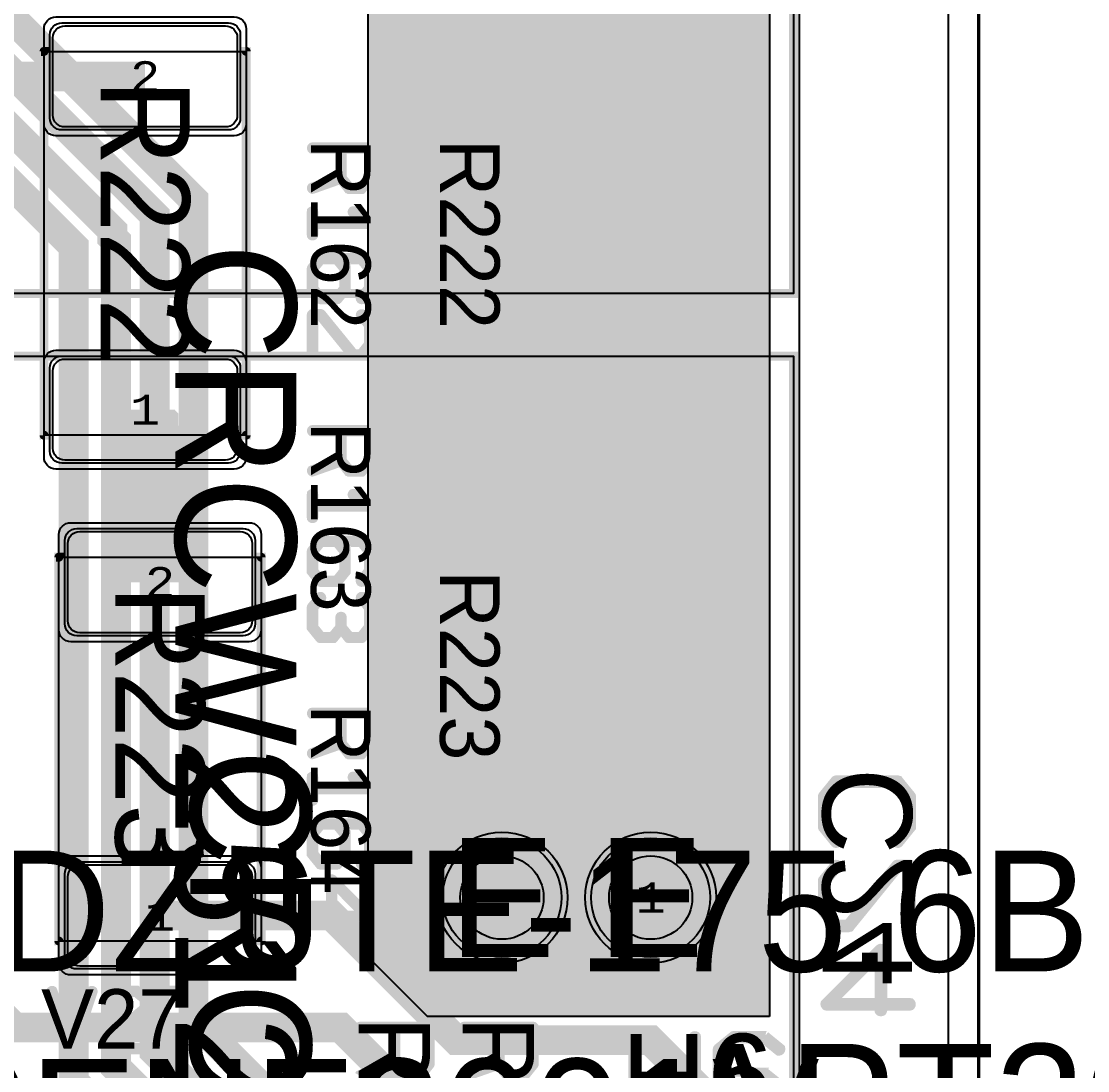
# Model space of a CAD drawing. Extents: x -18 to 179, y -60 to 172.
# Drawn here: x 138.92 to 156.85, y 76.09 to 93.72 of the extents above; entities that cross this region are included whole.
import ezdxf
from ezdxf.enums import TextEntityAlignment as Align

# ---------------------------------------------------------------- set-up
doc = ezdxf.new("R2010")
doc.units = 0
doc.header["$MEASUREMENT"] = 0
for name, color, linetype in [('ASSEMBLY_OUTLINES_BTM', 191, 'CONTINUOUS'), ('ASSEMBLY_OUTLINES_TOP', 102, 'CONTINUOUS'), ('ASSEMBLY_PART_NUMBERS_TOP', 102, 'CONTINUOUS'), ('ASSEMBLY_REF_DES_TOP', 102, 'CONTINUOUS'), ('BOARD_OUTLINE', 10, 'CONTINUOUS'), ('DRILL_DRAWING', 21, 'CONTINUOUS'), ('GENERATED_SILKSCREEN_BTM', 255, 'CONTINUOUS'), ('GENERATED_SILKSCREEN_TOP', 140, 'CONTINUOUS'), ('MANUFACTURING_OUTLINES', 10, 'CONTINUOUS'), ('MOUNTING_HOLE_PADS_LAYER14', 150, 'CONTINUOUS'), ('MOUNTING_HOLE_PADS_LAYER15', 230, 'CONTINUOUS'), ('MOUNTING_HOLES_LAYER_BOT17', 42, 'CONTINUOUS'), ('MOUNTING_HOLES_LAYER_TOP', 42, 'CONTINUOUS'), ('PART_HOLES_LAYER_BOTTOM', 30, 'CONTINUOUS'), ('PART_HOLES_LAYER_TOP', 30, 'CONTINUOUS'), ('PART_PADS_LAYER_BOTTOM', 230, 'CONTINUOUS'), ('PART_PADS_LAYER_TOP', 150, 'CONTINUOUS'), ('PART_PADS_SMD_TOP', 150, 'CONTINUOUS'), ('PIN_NUMBERS_BTM', 8, 'CONTINUOUS'), ('PIN_NUMBERS_TOP', 8, 'CONTINUOUS'), ('PLACEMENT_OUTLINES_BTM', 222, 'CONTINUOUS'), ('PLACEMENT_OUTLINES_TOP', 130, 'CONTINUOUS'), ('PLANE_DATA_LAYER_BOTTOM', 230, 'CONTINUOUS'), ('PLANE_SHAPES_LAYER_BOTTOM', 230, 'CONTINUOUS'), ('ROUTE_BORDER', 151, 'CONTINUOUS'), ('SILKSCREEN_OUTLINES_BTM', 211, 'CONTINUOUS'), ('SILKSCREEN_OUTLINES_TOP', 150, 'CONTINUOUS'), ('SILKSCREEN_REF_DES_BTM', 211, 'CONTINUOUS'), ('SILKSCREEN_REF_DES_TOP', 150, 'CONTINUOUS'), ('SOLDERMASK_PADS_BTM', 102, 'CONTINUOUS'), ('SOLDERMASK_PADS_TOP', 102, 'CONTINUOUS'), ('SOLDERPASTE_PADS_TOP', 254, 'CONTINUOUS'), ('TRACES_LAYER_BOTTOM', 230, 'CONTINUOUS'), ('TRACES_LAYER_TOP', 150, 'CONTINUOUS')]:
    doc.layers.add(name, color=color, linetype=linetype)
doc.styles.add('COURIER_NEW', font='COUR.TTF')
doc.styles.add('VERIBEST_GERBER_0', font='txt')

msp = doc.modelspace()

# ---------------------------------------------------------------- hatches: boundary and pattern name
at = {"layer": 'MOUNTING_HOLES_LAYER_BOT17'}
h = msp.add_hatch(color=256, dxfattribs=at)
edge = h.paths.add_edge_path()
edge.add_arc((147, 79), 0.7, 0, 360)
at = {"layer": 'MOUNTING_HOLES_LAYER_TOP'}
h = msp.add_hatch(color=256, dxfattribs=at)
edge = h.paths.add_edge_path()
edge.add_arc((147, 79), 0.7, 0, 360)
at = {"layer": 'PART_HOLES_LAYER_BOTTOM'}
h = msp.add_hatch(color=256, dxfattribs=at)
edge = h.paths.add_edge_path()
edge.add_arc((149.5, 79), 0.7, 0, 360)
at = {"layer": 'PART_HOLES_LAYER_TOP'}
h = msp.add_hatch(color=256, dxfattribs=at)
edge = h.paths.add_edge_path()
edge.add_arc((149.5, 79), 0.7, 0, 360)
at = {"layer": 'PLANE_DATA_LAYER_BOTTOM'}
h = msp.add_hatch(color=256, dxfattribs=at)
h.paths.add_polyline_path([(151.5, 77.0762, -0.414213562), (151.4238, 77), (145.781564, 77, -0.198913366), (145.727682, 77.022318), (144.772318, 77.977682, -0.198909956), (144.75, 78.031563), (144.75, 140.6738, -0.414213562), (144.8262, 140.75), (151.4238, 140.75, -0.414213562), (151.5, 140.6738)], flags=0)
h.paths.add_polyline_path([(148.31043, 78.086258, 0.716399399), (151, 78.999999), (151, 79.000001, 0.716399399), (148.31043, 79.913742, -0.492832038), (148.18957, 79.913742, 0.716399399), (145.5, 79.000001), (145.5, 78.999999, 0.716399399), (148.18957, 78.086258, -0.492832038)], flags=0)
h.paths.add_polyline_path([(148.31043, 97.336258, 0.716399399), (151, 98.249999), (151, 98.250001, 0.716399399), (148.31043, 99.163742, -0.492832038), (148.18957, 99.163742, 0.716399399), (145.5, 98.250001), (145.5, 98.249999, 0.716399399), (148.18957, 97.336258, -0.492832038)], flags=0)
h.paths.add_polyline_path([(148.31043, 116.586258, 0.716399399), (151, 117.499999), (151, 117.500001, 0.716399399), (148.31043, 118.413742, -0.492832038), (148.18957, 118.413742, 0.716399399), (145.5, 117.500001), (145.5, 117.499999, 0.716399399), (148.18957, 116.586258, -0.492832038)], flags=0)
h.paths.add_polyline_path([(148.31043, 135.836258, 0.716399399), (151, 136.749999), (151, 136.750001, 0.716399399), (148.31043, 137.663742, -0.492832038), (148.18957, 137.663742, 0.716399399), (145.5, 136.750001), (145.5, 136.749999, 0.716399399), (148.18957, 135.836258, -0.492832038)], flags=0)
for points in [[(147, 79), (148.018799, 80.202687)], [(149.5, 79), (148.481201, 80.202687)], [(147, 79), (145.885458, 80.114542)], [(149.5, 79), (150.614542, 80.114542)], [(147, 79), (145.885458, 77.885458)], [(147, 79), (148.018799, 77.797313)], [(149.5, 79), (148.481201, 77.797313)], [(149.5, 79), (150.614542, 77.885458)]]:
    msp.add_hatch(color=256, dxfattribs=at).paths.add_polyline_path(points, is_closed=False, flags=0)
at = {"layer": 'PLANE_SHAPES_LAYER_BOTTOM'}
msp.add_hatch(color=256, dxfattribs=at).paths.add_polyline_path([(151.5, 77), (145.75, 77), (144.75, 78), (144.75, 140.75), (151.5, 140.75)], flags=0)

# ---------------------------------------------------------------- linework, layer by layer
at = {"layer": 'ASSEMBLY_OUTLINES_BTM'}
for points in [[(119.6, 89.15), (119.6, 107.35), (151.9, 107.35), (151.9, 89.15)], [(119.6, 69.9), (119.6, 88.1), (151.9, 88.1), (151.9, 69.9)]]:
    msp.add_lwpolyline(points, close=True, dxfattribs=at)
at = {"layer": 'ASSEMBLY_OUTLINES_TOP'}
msp.add_lwpolyline([(152, 172), (152, -8)], dxfattribs=at)
for points in [[(139.3, 86.77), (139.3, 93.22), (142.7, 93.22), (142.7, 86.77)], [(139.55, 78.27), (139.55, 84.72), (142.95, 84.72), (142.95, 78.27)]]:
    msp.add_lwpolyline(points, close=True, dxfattribs=at)
at = {"layer": 'BOARD_OUTLINE'}
msp.add_lwpolyline([(0, 1.5), (0, 168.5, -0.414213562), (1.5, 170), (153.5, 170, -0.414213562), (155, 168.5), (155, 1.5, -0.414213562), (153.5, 0), (1.5, 0, -0.414213562)], format="xyb", close=True, dxfattribs=at)
at = {"layer": 'GENERATED_SILKSCREEN_BTM', "const_width": 0.15}
for points in [[(119.6, 89.15), (119.6, 107.35), (151.9, 107.35), (151.9, 89.15)], [(119.6, 69.9), (119.6, 88.1), (151.9, 88.1), (151.9, 69.9)]]:
    msp.add_lwpolyline(points, close=True, dxfattribs=at)
for points in [[(153.880525, 80.713275), (153.675025, 80.965275), (153.670525, 80.972775), (153.664525, 80.974275), (153.658525, 80.977275), (153.651025, 80.978775), (152.622025, 80.978775), (152.614525, 80.977275), (152.608525, 80.974275), (152.605525, 80.971275), (152.602525, 80.969775), (152.598025, 80.965275), (152.392525, 80.713275), (152.391025, 80.708775), (152.389525, 80.704275), (152.388025, 80.702775), (152.386525, 80.696775), (152.386525, 80.191275), (152.388025, 80.183775), (152.389525, 80.180775), (152.391025, 80.176275), (152.392525, 80.171775), (152.598025, 79.918275), (152.605525, 79.912275), (152.617525, 79.909275), (152.625025, 79.910775), (152.634025, 79.913775), (152.640025, 79.918275), (152.646025, 79.925775), (152.650525, 79.933275), (152.652025, 79.940775), (152.652025, 79.948275), (152.647525, 79.954275), (152.448025, 80.201775), (152.448025, 80.686275), (152.637025, 80.917275), (153.636025, 80.917275), (153.825025, 80.686275), (153.825025, 80.201775), (153.625525, 79.954275), (153.622525, 79.948275), (153.621025, 79.940775), (153.622525, 79.933275), (153.627025, 79.925775), (153.633025, 79.918275), (153.640525, 79.913775), (153.648025, 79.910775), (153.658525, 79.909275), (153.667525, 79.912275), (153.675025, 79.918275), (153.880525, 80.171775), (153.883525, 80.177775), (153.885025, 80.179275), (153.885025, 80.183775), (153.886525, 80.185275), (153.886525, 80.186775), (153.886525, 80.191275), (153.886525, 80.696775), (153.885025, 80.702775), (153.883525, 80.708775), (153.880525, 80.713275)], [(152.392525, 78.755775), (152.598025, 78.503775), (152.605525, 78.499275), (152.611525, 78.497775), (152.616025, 78.494775), (152.622025, 78.493275), (152.827525, 78.493275), (152.832025, 78.494775), (152.842525, 78.497775), (152.850025, 78.499275), (152.853025, 78.503775), (153.664525, 79.502775), (153.825025, 79.502775), (153.825025, 78.523275), (153.828025, 78.512775), (153.834025, 78.503775), (153.844525, 78.499275), (153.856525, 78.497775), (153.867025, 78.499275), (153.877525, 78.503775), (153.883525, 78.512775), (153.886525, 78.523275), (153.886525, 79.534275), (153.883525, 79.546275), (153.876025, 79.553775), (153.868525, 79.561275), (153.856525, 79.564275), (153.651025, 79.564275), (153.646525, 79.562775), (153.636025, 79.559775), (153.631525, 79.556775), (153.628525, 79.553775), (153.625525, 79.550775), (152.812525, 78.553275), (152.637025, 78.553275), (152.448025, 78.787275), (152.448025, 79.271775), (152.647525, 79.516275), (152.650525, 79.526775), (152.649025, 79.535775), (152.644525, 79.546275), (152.635525, 79.552275), (152.626525, 79.558275), (152.616025, 79.559775), (152.605525, 79.558275), (152.598025, 79.550775), (152.392525, 79.298775), (152.391025, 79.292775), (152.389525, 79.288275), (152.388025, 79.286775), (152.386525, 79.280775), (152.386525, 78.775275), (152.388025, 78.769275), (152.388025, 78.767775), (152.389525, 78.766275), (152.391025, 78.761775), (152.392525, 78.755775)], [(153.856525, 77.236275), (153.868525, 77.234775), (153.876025, 77.227275), (153.880525, 77.216775), (153.882025, 77.206275), (153.880525, 77.195775), (153.876025, 77.186775), (153.868525, 77.179275), (153.856525, 77.176275), (153.402025, 77.176275), (153.402025, 77.105775), (153.399025, 77.095275), (153.393025, 77.086275), (153.382525, 77.081775), (153.372025, 77.080275), (153.360025, 77.081775), (153.349525, 77.086275), (153.342025, 77.095275), (153.340525, 77.105775), (153.340525, 77.176275), (152.458525, 77.176275), (152.451025, 77.177775), (152.445025, 77.180775), (152.439025, 77.188275), (152.434525, 77.195775), (152.431525, 77.204775), (152.430025, 77.213775), (152.431525, 77.221275), (152.437525, 77.228775), (153.348025, 78.139275), (153.357025, 78.145275), (153.366025, 78.148275), (153.375025, 78.146775), (153.385525, 78.140775), (153.393025, 78.137775), (153.397525, 78.131775), (153.400525, 78.125775), (153.402025, 78.118275), (153.402025, 77.236275), (153.856525, 77.236275)], [(153.340525, 78.043275), (152.535025, 77.236275), (153.340525, 77.236275), (153.340525, 78.043275)]]:
    msp.add_lwpolyline(points, dxfattribs=at)
at = {"layer": 'GENERATED_SILKSCREEN_TOP', "const_width": 0.15}
for points in [[(139.325, 93.219995), (139.300005, 93.219995), (139.300005, 86.770005), (139.325, 86.770005), (139.325, 86.769995), (139.3, 86.769995, -0.414213562), (139.299995, 86.77), (139.299995, 93.22, -0.414213562), (139.3, 93.220005), (139.325, 93.220005), (139.325, 93.219995)], [(142.700005, 86.77, -0.414213562), (142.7, 86.769995), (142.675, 86.769995), (142.675, 86.770005), (142.699995, 86.770005), (142.699995, 93.219995), (142.675, 93.219995), (142.675, 93.220005), (142.7, 93.220005, -0.414213562), (142.700005, 93.22), (142.700005, 86.77)], [(139.575, 84.719995), (139.550005, 84.719995), (139.550005, 78.270005), (139.575, 78.270005), (139.575, 78.269995), (139.55, 78.269995, -0.414213562), (139.549995, 78.27), (139.549995, 84.72, -0.414213562), (139.55, 84.720005), (139.575, 84.720005), (139.575, 84.719995)], [(142.950005, 78.27, -0.414213562), (142.95, 78.269995), (142.925, 78.269995), (142.925, 78.270005), (142.949995, 78.270005), (142.949995, 84.719995), (142.925, 84.719995), (142.925, 84.720005), (142.95, 84.720005, -0.414213562), (142.950005, 84.72), (142.950005, 78.27)]]:
    msp.add_lwpolyline(points, format="xyb", dxfattribs=at)
for points in [[(144.414, 90.9065), (144.416, 90.9035), (144.421, 90.9025), (144.426, 90.8995), (144.431, 90.8995), (144.637, 90.8995), (144.642, 90.8995), (144.645, 90.9025), (144.648, 90.9025), (144.649, 90.9035), (144.65, 90.9045), (144.653, 90.9065), (144.79, 91.0765), (144.792, 91.0815), (144.793, 91.0845), (144.794, 91.0895), (144.794, 91.5935), (144.792, 91.6025), (144.787, 91.6075), (144.782, 91.6135), (144.774, 91.6155), (143.814, 91.6155), (143.806, 91.6135), (143.801, 91.6085), (143.798, 91.6025), (143.797, 91.5955), (143.798, 91.5875), (143.801, 91.5805), (143.806, 91.5755), (143.814, 91.5735), (144.274, 91.5735), (144.274, 91.1035), (143.808, 90.9395), (143.801, 90.9355), (143.797, 90.9285), (143.796, 90.9205), (143.798, 90.9145), (143.802, 90.9085), (143.807, 90.9035), (143.813, 90.9005), (143.821, 90.9025), (144.287, 91.0665), (144.414, 90.9065)], [(144.753, 91.5735), (144.753, 91.0945), (144.627, 90.9395), (144.441, 90.9395), (144.314, 91.0945), (144.314, 91.5735), (144.753, 91.5735)], [(146.584, 90.907), (146.586, 90.904), (146.591, 90.903), (146.596, 90.9), (146.601, 90.9), (146.807, 90.9), (146.812, 90.9), (146.815, 90.903), (146.818, 90.903), (146.819, 90.904), (146.82, 90.905), (146.823, 90.907), (146.96, 91.077), (146.962, 91.082), (146.963, 91.085), (146.964, 91.09), (146.964, 91.594), (146.962, 91.603), (146.957, 91.608), (146.952, 91.614), (146.944, 91.616), (145.984, 91.616), (145.976, 91.614), (145.971, 91.609), (145.968, 91.603), (145.967, 91.596), (145.968, 91.588), (145.971, 91.581), (145.976, 91.576), (145.984, 91.574), (146.444, 91.574), (146.444, 91.104), (145.978, 90.94), (145.971, 90.936), (145.967, 90.929), (145.966, 90.921), (145.968, 90.915), (145.972, 90.909), (145.977, 90.904), (145.983, 90.901), (145.991, 90.903), (146.457, 91.067), (146.584, 90.907)], [(146.923, 91.574), (146.923, 91.095), (146.797, 90.94), (146.611, 90.94), (146.484, 91.095), (146.484, 91.574), (146.923, 91.574)], [(146.96, 90.131), (146.823, 89.963), (146.818, 89.96), (146.814, 89.959), (146.811, 89.957), (146.807, 89.956), (146.67, 89.956), (146.667, 89.957), (146.66, 89.959), (146.655, 89.96), (146.653, 89.963), (146.112, 90.629), (146.005, 90.629), (146.005, 89.976), (146.003, 89.969), (145.999, 89.963), (145.992, 89.96), (145.984, 89.959), (145.977, 89.96), (145.97, 89.963), (145.966, 89.969), (145.964, 89.976), (145.964, 90.65), (145.966, 90.658), (145.971, 90.663), (145.977, 90.668), (145.984, 90.67), (146.121, 90.67), (146.124, 90.669), (146.131, 90.667), (146.134, 90.665), (146.136, 90.663), (146.138, 90.661), (146.68, 89.996), (146.797, 89.996), (146.923, 90.152), (146.923, 90.475), (146.79, 90.638), (146.788, 90.645), (146.789, 90.651), (146.792, 90.658), (146.798, 90.662), (146.805, 90.666), (146.812, 90.667), (146.818, 90.666), (146.823, 90.661), (146.96, 90.493), (146.961, 90.489), (146.962, 90.486), (146.963, 90.485), (146.964, 90.481), (146.964, 90.144), (146.963, 90.14), (146.963, 90.139), (146.962, 90.138), (146.961, 90.135), (146.96, 90.131)], [(143.835, 90.5255), (143.834, 90.5335), (143.829, 90.5375), (143.822, 90.5405), (143.814, 90.5415), (143.807, 90.5405), (143.8, 90.5375), (143.795, 90.5335), (143.794, 90.5255), (143.794, 90.1355), (143.795, 90.1285), (143.8, 90.1225), (143.807, 90.1195), (143.814, 90.1185), (143.822, 90.1195), (143.829, 90.1225), (143.834, 90.1285), (143.835, 90.1355), (143.835, 90.3115), (144.774, 90.3115), (144.781, 90.3125), (144.786, 90.3155), (144.789, 90.3205), (144.79, 90.3275), (144.791, 90.3325), (144.791, 90.3375), (144.789, 90.3415), (144.785, 90.3455), (144.511, 90.5405), (144.504, 90.5435), (144.498, 90.5435), (144.491, 90.5405), (144.486, 90.5355), (144.482, 90.5295), (144.48, 90.5225), (144.482, 90.5155), (144.487, 90.5105), (144.711, 90.3505), (143.835, 90.3505), (143.835, 90.5255)], [(144.79, 89.2205), (144.653, 89.0525), (144.648, 89.0475), (144.64, 89.0465), (144.635, 89.0475), (144.63, 89.0495), (144.625, 89.0525), (144.621, 89.0575), (144.618, 89.0625), (144.617, 89.0675), (144.617, 89.0725), (144.62, 89.0765), (144.753, 89.2405), (144.753, 89.5645), (144.627, 89.7185), (144.268, 89.7185), (144.379, 89.5825), (144.38, 89.5785), (144.381, 89.5765), (144.381, 89.5755), (144.382, 89.5755), (144.383, 89.5705), (144.383, 89.2335), (144.382, 89.2295), (144.381, 89.2285), (144.381, 89.2275), (144.38, 89.2245), (144.379, 89.2205), (144.243, 89.0525), (144.241, 89.0515), (144.239, 89.0495), (144.238, 89.0485), (144.236, 89.0485), (144.229, 89.0465), (144.226, 89.0455), (143.951, 89.0455), (143.946, 89.0465), (143.942, 89.0485), (143.938, 89.0495), (143.935, 89.0525), (143.798, 89.2205), (143.796, 89.2255), (143.795, 89.2265), (143.795, 89.2285), (143.795, 89.2305), (143.794, 89.2315), (143.794, 89.2335), (143.794, 89.5705), (143.795, 89.5745), (143.796, 89.5785), (143.798, 89.5825), (143.935, 89.7505), (143.937, 89.7525), (143.938, 89.7545), (143.941, 89.7565), (143.948, 89.7585), (143.951, 89.7595), (144.637, 89.7595), (144.642, 89.7585), (144.646, 89.7565), (144.649, 89.7545), (144.65, 89.7525), (144.653, 89.7505), (144.79, 89.5825), (144.791, 89.5785), (144.792, 89.5755), (144.793, 89.5745), (144.794, 89.5705), (144.794, 89.2335), (144.793, 89.2295), (144.793, 89.2285), (144.792, 89.2275), (144.791, 89.2245), (144.79, 89.2205)], [(144.216, 89.7185), (143.961, 89.7185), (143.835, 89.5645), (143.835, 89.2415), (143.961, 89.0855), (144.216, 89.0855), (144.343, 89.2415), (144.343, 89.5645), (144.216, 89.7185)], [(146.96, 89.186), (146.823, 89.018), (146.818, 89.015), (146.814, 89.014), (146.811, 89.012), (146.807, 89.011), (146.67, 89.011), (146.667, 89.012), (146.66, 89.014), (146.655, 89.015), (146.653, 89.018), (146.112, 89.684), (146.005, 89.684), (146.005, 89.031), (146.003, 89.024), (145.999, 89.018), (145.992, 89.015), (145.984, 89.014), (145.977, 89.015), (145.97, 89.018), (145.966, 89.024), (145.964, 89.031), (145.964, 89.705), (145.966, 89.713), (145.971, 89.718), (145.977, 89.723), (145.984, 89.725), (146.121, 89.725), (146.124, 89.724), (146.131, 89.722), (146.134, 89.72), (146.136, 89.718), (146.138, 89.716), (146.68, 89.051), (146.797, 89.051), (146.923, 89.207), (146.923, 89.53), (146.79, 89.693), (146.788, 89.7), (146.789, 89.706), (146.792, 89.713), (146.798, 89.717), (146.805, 89.721), (146.812, 89.722), (146.818, 89.721), (146.823, 89.716), (146.96, 89.548), (146.961, 89.544), (146.962, 89.541), (146.963, 89.54), (146.964, 89.536), (146.964, 89.199), (146.963, 89.195), (146.963, 89.194), (146.962, 89.193), (146.961, 89.19), (146.96, 89.186)], [(144.79, 88.2755), (144.653, 88.1075), (144.648, 88.1045), (144.644, 88.1035), (144.641, 88.1015), (144.637, 88.1005), (144.5, 88.1005), (144.497, 88.1015), (144.49, 88.1035), (144.485, 88.1045), (144.483, 88.1075), (143.942, 88.7735), (143.835, 88.7735), (143.835, 88.1205), (143.833, 88.1135), (143.829, 88.1075), (143.822, 88.1045), (143.814, 88.1035), (143.807, 88.1045), (143.8, 88.1075), (143.796, 88.1135), (143.794, 88.1205), (143.794, 88.7945), (143.796, 88.8025), (143.801, 88.8075), (143.807, 88.8125), (143.814, 88.8145), (143.951, 88.8145), (143.954, 88.8135), (143.961, 88.8115), (143.964, 88.8095), (143.966, 88.8075), (143.968, 88.8055), (144.51, 88.1405), (144.627, 88.1405), (144.753, 88.2965), (144.753, 88.6195), (144.62, 88.7825), (144.618, 88.7895), (144.619, 88.7955), (144.622, 88.8025), (144.628, 88.8065), (144.635, 88.8105), (144.642, 88.8115), (144.648, 88.8105), (144.653, 88.8055), (144.79, 88.6375), (144.791, 88.6335), (144.792, 88.6305), (144.793, 88.6295), (144.794, 88.6255), (144.794, 88.2885), (144.793, 88.2845), (144.793, 88.2835), (144.792, 88.2825), (144.791, 88.2795), (144.79, 88.2755)], [(146.96, 88.241), (146.823, 88.073), (146.818, 88.07), (146.814, 88.069), (146.811, 88.067), (146.807, 88.066), (146.67, 88.066), (146.667, 88.067), (146.66, 88.069), (146.655, 88.07), (146.653, 88.073), (146.112, 88.739), (146.005, 88.739), (146.005, 88.086), (146.003, 88.079), (145.999, 88.073), (145.992, 88.07), (145.984, 88.069), (145.977, 88.07), (145.97, 88.073), (145.966, 88.079), (145.964, 88.086), (145.964, 88.76), (145.966, 88.768), (145.971, 88.773), (145.977, 88.778), (145.984, 88.78), (146.121, 88.78), (146.124, 88.779), (146.131, 88.777), (146.134, 88.775), (146.136, 88.773), (146.138, 88.771), (146.68, 88.106), (146.797, 88.106), (146.923, 88.262), (146.923, 88.585), (146.79, 88.748), (146.788, 88.755), (146.789, 88.761), (146.792, 88.768), (146.798, 88.772), (146.805, 88.776), (146.812, 88.777), (146.818, 88.776), (146.823, 88.771), (146.96, 88.603), (146.961, 88.599), (146.962, 88.596), (146.963, 88.595), (146.964, 88.591), (146.964, 88.254), (146.963, 88.25), (146.963, 88.249), (146.962, 88.248), (146.961, 88.245), (146.96, 88.241)], [(144.414, 86.1565), (144.416, 86.1535), (144.421, 86.1525), (144.426, 86.1495), (144.431, 86.1495), (144.637, 86.1495), (144.642, 86.1495), (144.645, 86.1525), (144.648, 86.1525), (144.649, 86.1535), (144.65, 86.1545), (144.653, 86.1565), (144.79, 86.3265), (144.792, 86.3315), (144.793, 86.3345), (144.794, 86.3395), (144.794, 86.8435), (144.792, 86.8525), (144.787, 86.8575), (144.782, 86.8635), (144.774, 86.8655), (143.814, 86.8655), (143.806, 86.8635), (143.801, 86.8585), (143.798, 86.8525), (143.797, 86.8455), (143.798, 86.8375), (143.801, 86.8305), (143.806, 86.8255), (143.814, 86.8235), (144.274, 86.8235), (144.274, 86.3535), (143.808, 86.1895), (143.801, 86.1855), (143.797, 86.1785), (143.796, 86.1705), (143.798, 86.1645), (143.802, 86.1585), (143.807, 86.1535), (143.813, 86.1505), (143.821, 86.1525), (144.287, 86.3165), (144.414, 86.1565)], [(144.753, 86.8235), (144.753, 86.3445), (144.627, 86.1895), (144.441, 86.1895), (144.314, 86.3445), (144.314, 86.8235), (144.753, 86.8235)], [(143.835, 85.7755), (143.834, 85.7835), (143.829, 85.7875), (143.822, 85.7905), (143.814, 85.7915), (143.807, 85.7905), (143.8, 85.7875), (143.795, 85.7835), (143.794, 85.7755), (143.794, 85.3855), (143.795, 85.3785), (143.8, 85.3725), (143.807, 85.3695), (143.814, 85.3685), (143.822, 85.3695), (143.829, 85.3725), (143.834, 85.3785), (143.835, 85.3855), (143.835, 85.5615), (144.774, 85.5615), (144.781, 85.5625), (144.786, 85.5655), (144.789, 85.5705), (144.79, 85.5775), (144.791, 85.5825), (144.791, 85.5875), (144.789, 85.5915), (144.785, 85.5955), (144.511, 85.7905), (144.504, 85.7935), (144.498, 85.7935), (144.491, 85.7905), (144.486, 85.7855), (144.482, 85.7795), (144.48, 85.7725), (144.482, 85.7655), (144.487, 85.7605), (144.711, 85.6005), (143.835, 85.6005), (143.835, 85.7755)], [(144.79, 84.4705), (144.653, 84.3025), (144.648, 84.2975), (144.64, 84.2965), (144.635, 84.2975), (144.63, 84.2995), (144.625, 84.3025), (144.621, 84.3075), (144.618, 84.3125), (144.617, 84.3175), (144.617, 84.3225), (144.62, 84.3265), (144.753, 84.4905), (144.753, 84.8145), (144.627, 84.9685), (144.268, 84.9685), (144.379, 84.8325), (144.38, 84.8285), (144.381, 84.8265), (144.381, 84.8255), (144.382, 84.8255), (144.383, 84.8205), (144.383, 84.4835), (144.382, 84.4795), (144.381, 84.4785), (144.381, 84.4775), (144.38, 84.4745), (144.379, 84.4705), (144.243, 84.3025), (144.241, 84.3015), (144.239, 84.2995), (144.238, 84.2985), (144.236, 84.2985), (144.229, 84.2965), (144.226, 84.2955), (143.951, 84.2955), (143.946, 84.2965), (143.942, 84.2985), (143.938, 84.2995), (143.935, 84.3025), (143.798, 84.4705), (143.796, 84.4755), (143.795, 84.4765), (143.795, 84.4785), (143.795, 84.4805), (143.794, 84.4815), (143.794, 84.4835), (143.794, 84.8205), (143.795, 84.8245), (143.796, 84.8285), (143.798, 84.8325), (143.935, 85.0005), (143.937, 85.0025), (143.938, 85.0045), (143.941, 85.0065), (143.948, 85.0085), (143.951, 85.0095), (144.637, 85.0095), (144.642, 85.0085), (144.646, 85.0065), (144.649, 85.0045), (144.65, 85.0025), (144.653, 85.0005), (144.79, 84.8325), (144.791, 84.8285), (144.792, 84.8255), (144.793, 84.8245), (144.794, 84.8205), (144.794, 84.4835), (144.793, 84.4795), (144.793, 84.4785), (144.792, 84.4775), (144.791, 84.4745), (144.79, 84.4705)], [(144.216, 84.9685), (143.961, 84.9685), (143.835, 84.8145), (143.835, 84.4915), (143.961, 84.3355), (144.216, 84.3355), (144.343, 84.4915), (144.343, 84.8145), (144.216, 84.9685)], [(146.584, 83.657), (146.586, 83.654), (146.591, 83.653), (146.596, 83.65), (146.601, 83.65), (146.807, 83.65), (146.812, 83.65), (146.815, 83.653), (146.818, 83.653), (146.819, 83.654), (146.82, 83.655), (146.823, 83.657), (146.96, 83.827), (146.962, 83.832), (146.963, 83.835), (146.964, 83.84), (146.964, 84.344), (146.962, 84.353), (146.957, 84.358), (146.952, 84.364), (146.944, 84.366), (145.984, 84.366), (145.976, 84.364), (145.971, 84.359), (145.968, 84.353), (145.967, 84.346), (145.968, 84.338), (145.971, 84.331), (145.976, 84.326), (145.984, 84.324), (146.444, 84.324), (146.444, 83.854), (145.978, 83.69), (145.971, 83.686), (145.967, 83.679), (145.966, 83.671), (145.968, 83.665), (145.972, 83.659), (145.977, 83.654), (145.983, 83.651), (145.991, 83.653), (146.457, 83.817), (146.584, 83.657)], [(146.923, 84.324), (146.923, 83.845), (146.797, 83.69), (146.611, 83.69), (146.484, 83.845), (146.484, 84.324), (146.923, 84.324)], [(143.798, 83.8875), (143.935, 84.0565), (143.94, 84.0615), (143.943, 84.0625), (143.946, 84.0625), (143.953, 84.0615), (143.96, 84.0575), (143.966, 84.0525), (143.969, 84.0465), (143.97, 84.0395), (143.968, 84.0325), (143.835, 83.8695), (143.835, 83.5465), (143.961, 83.3905), (144.147, 83.3905), (144.274, 83.5445), (144.274, 83.7105), (144.276, 83.7185), (144.28, 83.7235), (144.287, 83.7265), (144.294, 83.7275), (144.301, 83.7265), (144.308, 83.7235), (144.312, 83.7185), (144.314, 83.7105), (144.314, 83.5445), (144.441, 83.3905), (144.627, 83.3905), (144.753, 83.5465), (144.753, 83.8695), (144.62, 84.0325), (144.618, 84.0395), (144.619, 84.0465), (144.622, 84.0525), (144.628, 84.0575), (144.635, 84.0615), (144.642, 84.0625), (144.645, 84.0625), (144.648, 84.0615), (144.653, 84.0565), (144.79, 83.8875), (144.791, 83.8845), (144.792, 83.8815), (144.793, 83.8805), (144.794, 83.8765), (144.794, 83.5395), (144.793, 83.5345), (144.792, 83.5325), (144.791, 83.5295), (144.79, 83.5265), (144.653, 83.3575), (144.649, 83.3545), (144.644, 83.3535), (144.641, 83.3515), (144.637, 83.3505), (144.431, 83.3505), (144.428, 83.3515), (144.421, 83.3535), (144.417, 83.3545), (144.414, 83.3575), (144.294, 83.5045), (144.174, 83.3575), (144.172, 83.3565), (144.17, 83.3545), (144.169, 83.3535), (144.167, 83.3535), (144.16, 83.3515), (144.157, 83.3505), (143.951, 83.3505), (143.946, 83.3515), (143.942, 83.3535), (143.938, 83.3545), (143.935, 83.3575), (143.798, 83.5265), (143.796, 83.5305), (143.795, 83.5315), (143.795, 83.5345), (143.795, 83.5355), (143.794, 83.5365), (143.794, 83.5395), (143.794, 83.8765), (143.795, 83.8805), (143.796, 83.8845), (143.798, 83.8875)], [(146.96, 82.881), (146.823, 82.713), (146.818, 82.71), (146.814, 82.709), (146.811, 82.707), (146.807, 82.706), (146.67, 82.706), (146.667, 82.707), (146.66, 82.709), (146.655, 82.71), (146.653, 82.713), (146.112, 83.379), (146.005, 83.379), (146.005, 82.726), (146.003, 82.719), (145.999, 82.713), (145.992, 82.71), (145.984, 82.709), (145.977, 82.71), (145.97, 82.713), (145.966, 82.719), (145.964, 82.726), (145.964, 83.4), (145.966, 83.408), (145.971, 83.413), (145.977, 83.418), (145.984, 83.42), (146.121, 83.42), (146.124, 83.419), (146.131, 83.417), (146.134, 83.415), (146.136, 83.413), (146.138, 83.411), (146.68, 82.746), (146.797, 82.746), (146.923, 82.902), (146.923, 83.225), (146.79, 83.388), (146.788, 83.395), (146.789, 83.401), (146.792, 83.408), (146.798, 83.412), (146.805, 83.416), (146.812, 83.417), (146.818, 83.416), (146.823, 83.411), (146.96, 83.243), (146.961, 83.239), (146.962, 83.236), (146.963, 83.235), (146.964, 83.231), (146.964, 82.894), (146.963, 82.89), (146.963, 82.889), (146.962, 82.888), (146.961, 82.885), (146.96, 82.881)], [(146.96, 81.936), (146.823, 81.768), (146.818, 81.765), (146.814, 81.764), (146.811, 81.762), (146.807, 81.761), (146.67, 81.761), (146.667, 81.762), (146.66, 81.764), (146.655, 81.765), (146.653, 81.768), (146.112, 82.434), (146.005, 82.434), (146.005, 81.781), (146.003, 81.774), (145.999, 81.768), (145.992, 81.765), (145.984, 81.764), (145.977, 81.765), (145.97, 81.768), (145.966, 81.774), (145.964, 81.781), (145.964, 82.455), (145.966, 82.463), (145.971, 82.468), (145.977, 82.473), (145.984, 82.475), (146.121, 82.475), (146.124, 82.474), (146.131, 82.472), (146.134, 82.47), (146.136, 82.468), (146.138, 82.466), (146.68, 81.801), (146.797, 81.801), (146.923, 81.957), (146.923, 82.28), (146.79, 82.443), (146.788, 82.45), (146.789, 82.456), (146.792, 82.463), (146.798, 82.467), (146.805, 82.471), (146.812, 82.472), (146.818, 82.471), (146.823, 82.466), (146.96, 82.298), (146.961, 82.294), (146.962, 82.291), (146.963, 82.29), (146.964, 82.286), (146.964, 81.949), (146.963, 81.945), (146.963, 81.944), (146.962, 81.943), (146.961, 81.94), (146.96, 81.936)], [(144.414, 81.4065), (144.416, 81.4035), (144.421, 81.4025), (144.426, 81.3995), (144.431, 81.3995), (144.637, 81.3995), (144.642, 81.3995), (144.645, 81.4025), (144.648, 81.4025), (144.649, 81.4035), (144.65, 81.4045), (144.653, 81.4065), (144.79, 81.5765), (144.792, 81.5815), (144.793, 81.5845), (144.794, 81.5895), (144.794, 82.0935), (144.792, 82.1025), (144.787, 82.1075), (144.782, 82.1135), (144.774, 82.1155), (143.814, 82.1155), (143.806, 82.1135), (143.801, 82.1085), (143.798, 82.1025), (143.797, 82.0955), (143.798, 82.0875), (143.801, 82.0805), (143.806, 82.0755), (143.814, 82.0735), (144.274, 82.0735), (144.274, 81.6035), (143.808, 81.4395), (143.801, 81.4355), (143.797, 81.4285), (143.796, 81.4205), (143.798, 81.4145), (143.802, 81.4085), (143.807, 81.4035), (143.813, 81.4005), (143.821, 81.4025), (144.287, 81.5665), (144.414, 81.4065)], [(144.753, 82.0735), (144.753, 81.5945), (144.627, 81.4395), (144.441, 81.4395), (144.314, 81.5945), (144.314, 82.0735), (144.753, 82.0735)], [(145.968, 81.353), (146.105, 81.522), (146.11, 81.527), (146.113, 81.528), (146.116, 81.528), (146.123, 81.527), (146.13, 81.523), (146.136, 81.518), (146.139, 81.512), (146.14, 81.505), (146.138, 81.498), (146.005, 81.335), (146.005, 81.012), (146.131, 80.856), (146.317, 80.856), (146.444, 81.01), (146.444, 81.176), (146.446, 81.184), (146.45, 81.189), (146.457, 81.192), (146.464, 81.193), (146.471, 81.192), (146.478, 81.189), (146.482, 81.184), (146.484, 81.176), (146.484, 81.01), (146.611, 80.856), (146.797, 80.856), (146.923, 81.012), (146.923, 81.335), (146.79, 81.498), (146.788, 81.505), (146.789, 81.512), (146.792, 81.518), (146.798, 81.523), (146.805, 81.527), (146.812, 81.528), (146.815, 81.528), (146.818, 81.527), (146.823, 81.522), (146.96, 81.353), (146.961, 81.35), (146.962, 81.347), (146.963, 81.346), (146.964, 81.342), (146.964, 81.005), (146.963, 81), (146.962, 80.998), (146.961, 80.995), (146.96, 80.992), (146.823, 80.823), (146.819, 80.82), (146.814, 80.819), (146.811, 80.817), (146.807, 80.816), (146.601, 80.816), (146.598, 80.817), (146.591, 80.819), (146.587, 80.82), (146.584, 80.823), (146.464, 80.97), (146.344, 80.823), (146.342, 80.822), (146.34, 80.82), (146.339, 80.819), (146.337, 80.819), (146.33, 80.817), (146.327, 80.816), (146.121, 80.816), (146.116, 80.817), (146.112, 80.819), (146.108, 80.82), (146.105, 80.823), (145.968, 80.992), (145.966, 80.996), (145.965, 80.997), (145.965, 81), (145.965, 81.001), (145.964, 81.002), (145.964, 81.005), (145.964, 81.342), (145.965, 81.346), (145.966, 81.35), (145.968, 81.353)], [(143.835, 81.0255), (143.834, 81.0335), (143.829, 81.0375), (143.822, 81.0405), (143.814, 81.0415), (143.807, 81.0405), (143.8, 81.0375), (143.795, 81.0335), (143.794, 81.0255), (143.794, 80.6355), (143.795, 80.6285), (143.8, 80.6225), (143.807, 80.6195), (143.814, 80.6185), (143.822, 80.6195), (143.829, 80.6225), (143.834, 80.6285), (143.835, 80.6355), (143.835, 80.8115), (144.774, 80.8115), (144.781, 80.8125), (144.786, 80.8155), (144.789, 80.8205), (144.79, 80.8275), (144.791, 80.8325), (144.791, 80.8375), (144.789, 80.8415), (144.785, 80.8455), (144.511, 81.0405), (144.504, 81.0435), (144.498, 81.0435), (144.491, 81.0405), (144.486, 81.0355), (144.482, 81.0295), (144.48, 81.0225), (144.482, 81.0155), (144.487, 81.0105), (144.711, 80.8505), (143.835, 80.8505), (143.835, 81.0255)], [(144.79, 79.7205), (144.653, 79.5525), (144.648, 79.5475), (144.64, 79.5465), (144.635, 79.5475), (144.63, 79.5495), (144.625, 79.5525), (144.621, 79.5575), (144.618, 79.5625), (144.617, 79.5675), (144.617, 79.5725), (144.62, 79.5765), (144.753, 79.7405), (144.753, 80.0645), (144.627, 80.2185), (144.268, 80.2185), (144.379, 80.0825), (144.38, 80.0785), (144.381, 80.0765), (144.381, 80.0755), (144.382, 80.0755), (144.383, 80.0705), (144.383, 79.7335), (144.382, 79.7295), (144.381, 79.7285), (144.381, 79.7275), (144.38, 79.7245), (144.379, 79.7205), (144.243, 79.5525), (144.241, 79.5515), (144.239, 79.5495), (144.238, 79.5485), (144.236, 79.5485), (144.229, 79.5465), (144.226, 79.5455), (143.951, 79.5455), (143.946, 79.5465), (143.942, 79.5485), (143.938, 79.5495), (143.935, 79.5525), (143.798, 79.7205), (143.796, 79.7255), (143.795, 79.7265), (143.795, 79.7285), (143.795, 79.7305), (143.794, 79.7315), (143.794, 79.7335), (143.794, 80.0705), (143.795, 80.0745), (143.796, 80.0785), (143.798, 80.0825), (143.935, 80.2505), (143.937, 80.2525), (143.938, 80.2545), (143.941, 80.2565), (143.948, 80.2585), (143.951, 80.2595), (144.637, 80.2595), (144.642, 80.2585), (144.646, 80.2565), (144.649, 80.2545), (144.65, 80.2525), (144.653, 80.2505), (144.79, 80.0825), (144.791, 80.0785), (144.792, 80.0755), (144.793, 80.0745), (144.794, 80.0705), (144.794, 79.7335), (144.793, 79.7295), (144.793, 79.7285), (144.792, 79.7275), (144.791, 79.7245), (144.79, 79.7205)], [(144.216, 80.2185), (143.961, 80.2185), (143.835, 80.0645), (143.835, 79.7415), (143.961, 79.5855), (144.216, 79.5855), (144.343, 79.7415), (144.343, 80.0645), (144.216, 80.2185)], [(143.814, 78.7075), (143.807, 78.7065), (143.801, 78.7015), (143.798, 78.6945), (143.797, 78.6875), (143.798, 78.6805), (143.801, 78.6745), (143.807, 78.6695), (143.814, 78.6675), (144.117, 78.6675), (144.117, 78.6205), (144.119, 78.6135), (144.123, 78.6075), (144.13, 78.6045), (144.137, 78.6035), (144.145, 78.6045), (144.152, 78.6075), (144.157, 78.6135), (144.159, 78.6205), (144.159, 78.6675), (144.746, 78.6675), (144.751, 78.6685), (144.755, 78.6705), (144.759, 78.6755), (144.762, 78.6805), (144.764, 78.6865), (144.765, 78.6925), (144.764, 78.6975), (144.76, 78.7025), (144.153, 79.3095), (144.147, 79.3135), (144.141, 79.3155), (144.135, 79.3145), (144.128, 79.3105), (144.123, 79.3085), (144.12, 79.3045), (144.118, 79.3005), (144.117, 79.2955), (144.117, 78.7075), (143.814, 78.7075)], [(144.159, 79.2455), (144.695, 78.7075), (144.159, 78.7075), (144.159, 79.2455)], [(139.7835, 76.443), (139.7565, 76.443), (139.7505, 76.444), (139.7455, 76.447), (139.7405, 76.451), (139.7385, 76.457), (139.4135, 77.416), (139.4125, 77.424), (139.4155, 77.43), (139.4215, 77.435), (139.4285, 77.439), (139.4355, 77.44), (139.4425, 77.439), (139.4485, 77.436), (139.4525, 77.429), (139.7695, 76.486), (140.0885, 77.429), (140.0925, 77.436), (140.0985, 77.439), (140.1055, 77.44), (140.1125, 77.439), (140.1195, 77.435), (140.1245, 77.43), (140.1265, 77.424), (140.1255, 77.416), (139.8025, 76.457), (139.7995, 76.451), (139.7935, 76.447), (139.7895, 76.444), (139.7835, 76.443)], [(140.8685, 77.439), (141.0365, 77.302), (141.0395, 77.297), (141.0405, 77.293), (141.0425, 77.29), (141.0435, 77.286), (141.0435, 77.149), (141.0425, 77.145), (141.0405, 77.139), (141.0395, 77.134), (141.0365, 77.132), (140.3705, 76.591), (140.3705, 76.484), (141.0235, 76.484), (141.0305, 76.482), (141.0365, 76.478), (141.0395, 76.471), (141.0405, 76.463), (141.0395, 76.456), (141.0365, 76.449), (141.0305, 76.445), (141.0235, 76.443), (140.3495, 76.443), (140.3415, 76.445), (140.3365, 76.45), (140.3315, 76.455), (140.3295, 76.463), (140.3295, 76.6), (140.3305, 76.603), (140.3325, 76.61), (140.3345, 76.613), (140.3365, 76.615), (140.3385, 76.617), (141.0035, 77.159), (141.0035, 77.276), (140.8475, 77.402), (140.5245, 77.402), (140.3615, 77.269), (140.3545, 77.267), (140.3475, 77.268), (140.3415, 77.271), (140.3375, 77.277), (140.3335, 77.283), (140.3325, 77.29), (140.3325, 77.294), (140.3335, 77.297), (140.3385, 77.302), (140.5065, 77.439), (140.5105, 77.44), (140.5135, 77.441), (140.5145, 77.442), (140.5185, 77.443), (140.8555, 77.443), (140.8595, 77.442), (140.8605, 77.442), (140.8615, 77.441), (140.8645, 77.44), (140.8685, 77.439)], [(141.4125, 76.473), (141.4105, 76.466), (141.4115, 76.459), (141.4165, 76.453), (141.4215, 76.449), (141.4285, 76.447), (141.4355, 76.446), (141.4415, 76.448), (141.4465, 76.454), (141.9855, 77.413), (141.9875, 77.418), (141.9875, 77.422), (141.9875, 77.426), (141.9855, 77.43), (141.9825, 77.436), (141.9785, 77.44), (141.9735, 77.442), (141.9685, 77.443), (141.2935, 77.443), (141.2865, 77.441), (141.2815, 77.436), (141.2775, 77.43), (141.2765, 77.422), (141.2775, 77.415), (141.2815, 77.408), (141.2865, 77.403), (141.2935, 77.402), (141.9345, 77.402), (141.4125, 76.473)], [(145.6256, 75.9878), (145.79, 76.1918), (145.7924, 76.1978), (145.7936, 76.2014), (145.7948, 76.2074), (145.7948, 76.8122), (145.7924, 76.823), (145.7864, 76.829), (145.7804, 76.8362), (145.7708, 76.8386), (144.6188, 76.8386), (144.6092, 76.8362), (144.6032, 76.8302), (144.5996, 76.823), (144.5984, 76.8146), (144.5996, 76.805), (144.6032, 76.7966), (144.6092, 76.7906), (144.6188, 76.7882), (145.1708, 76.7882), (145.1708, 76.2242), (144.6116, 76.0274), (144.6032, 76.0226), (144.5984, 76.0142)], [(145.7456, 76.7882), (145.7456, 76.2134), (145.5944, 76.0274), (145.3712, 76.0274), (145.2188, 76.2134), (145.2188, 76.7882), (145.7456, 76.7882)], [(147.3756, 75.9884), (147.54, 76.1924), (147.5424, 76.1984), (147.5436, 76.202), (147.5448, 76.208), (147.5448, 76.8128), (147.5424, 76.8236), (147.5364, 76.8296), (147.5304, 76.8368), (147.5208, 76.8392), (146.3688, 76.8392), (146.3592, 76.8368), (146.3532, 76.8308), (146.3496, 76.8236), (146.3484, 76.8152), (146.3496, 76.8056), (146.3532, 76.7972), (146.3592, 76.7912), (146.3688, 76.7888), (146.9208, 76.7888), (146.9208, 76.2248), (146.3616, 76.028), (146.3532, 76.0232), (146.3484, 76.0148)], [(147.4956, 76.7888), (147.4956, 76.214), (147.3444, 76.028), (147.1212, 76.028), (146.9688, 76.214), (146.9688, 76.7888), (147.4956, 76.7888)], [(149.264, 75.9645), (149.264, 76.6545), (149.261, 76.665), (149.2535, 76.674), (149.243, 76.6785), (149.231, 76.68), (149.2205, 76.6785), (149.2115, 76.674), (149.204, 76.665), (149.201, 76.6545), (149.201, 75.2145)], [(150.2735, 75.2145), (150.2735, 76.6545), (150.2705, 76.665), (150.263, 76.674), (150.254, 76.6785), (150.2435, 76.68), (150.233, 76.6785), (150.2225, 76.674), (150.215, 76.665), (150.2135, 76.6545), (150.2135, 75.9645)], [(150.62, 75.42), (150.62, 76.449), (150.6215, 76.4565), (150.6245, 76.4625), (150.6275, 76.4655), (150.6305, 76.4685), (150.6335, 76.473), (150.8855, 76.6785), (150.8915, 76.68), (150.896, 76.6815), (150.8975, 76.683), (150.9035, 76.6845), (151.409, 76.6845), (151.415, 76.683), (151.4165, 76.683), (151.418, 76.6815), (151.4225, 76.68), (151.4285, 76.6785)], [(151.4285, 76.6785), (151.6805, 76.473), (151.688, 76.4655), (151.6895, 76.4535), (151.688, 76.4445), (151.685, 76.437), (151.6805, 76.431), (151.673, 76.425), (151.6655, 76.4205), (151.658, 76.419), (151.6505, 76.419), (151.6445, 76.4235), (151.3985, 76.623), (150.9125, 76.623), (150.6815, 76.434), (150.6815, 75.8955), (150.8855, 76.062), (150.8915, 76.0635), (150.8945, 76.065), (150.896, 76.065), (150.896, 76.0665), (150.9035, 76.068), (151.409, 76.068), (151.415, 76.0665), (151.415, 76.065), (151.418, 76.065), (151.4225, 76.0635), (151.427, 76.062), (151.6805, 75.858)], [(144.6272, 75.983), (145.1864, 76.1798), (145.3388, 75.9878)], [(146.3772, 75.9836), (146.9364, 76.1804), (147.0888, 75.9884)]]:
    msp.add_lwpolyline(points, dxfattribs=at)
at = {"layer": 'MANUFACTURING_OUTLINES'}
msp.add_lwpolyline([(155.0254, 1.5, -0.414213562), (153.5, -0.0254), (1.5, -0.0254, -0.414213562), (-0.0254, 1.5), (-0.0254, 168.5, -0.414213562), (1.5, 170.0254), (153.5, 170.0254, -0.414213562), (155.0254, 168.5)], format="xyb", close=True, dxfattribs=at)
at = {"layer": 'MOUNTING_HOLE_PADS_LAYER14'}
msp.add_circle((147, 79), 1, dxfattribs=at)
at = {"layer": 'MOUNTING_HOLE_PADS_LAYER15'}
msp.add_circle((147, 79), 1, dxfattribs=at)
at = {"layer": 'MOUNTING_HOLES_LAYER_BOT17'}
msp.add_circle((147, 79), 0.7, dxfattribs=at)
at = {"layer": 'MOUNTING_HOLES_LAYER_TOP'}
msp.add_circle((147, 79), 0.7, dxfattribs=at)
at = {"layer": 'PART_HOLES_LAYER_BOTTOM'}
msp.add_circle((149.5, 79), 0.7, dxfattribs=at)
at = {"layer": 'PART_HOLES_LAYER_TOP'}
msp.add_circle((149.5, 79), 0.7, dxfattribs=at)
at = {"layer": 'PART_PADS_LAYER_BOTTOM'}
msp.add_circle((149.5, 79), 1, dxfattribs=at)
at = {"layer": 'PART_PADS_LAYER_TOP'}
msp.add_circle((149.5, 79), 1, dxfattribs=at)
at = {"layer": 'PART_PADS_SMD_TOP'}
for points in [[(142.6, 92.1, -0.414213562), (142.4, 91.9), (139.6, 91.9, -0.414213562), (139.4, 92.1), (139.4, 93.5, -0.414213562), (139.6, 93.7), (142.4, 93.7, -0.414213562), (142.6, 93.5)], [(142.6, 86.5, -0.414213562), (142.4, 86.3), (139.6, 86.3, -0.414213562), (139.4, 86.5), (139.4, 87.9, -0.414213562), (139.6, 88.1), (142.4, 88.1, -0.414213562), (142.6, 87.9)], [(142.85, 83.6, -0.414213562), (142.65, 83.4), (139.85, 83.4, -0.414213562), (139.65, 83.6), (139.65, 85, -0.414213562), (139.85, 85.2), (142.65, 85.2, -0.414213562), (142.85, 85)], [(142.85, 78, -0.414213562), (142.65, 77.8), (139.85, 77.8, -0.414213562), (139.65, 78), (139.65, 79.4, -0.414213562), (139.85, 79.6), (142.65, 79.6, -0.414213562), (142.85, 79.4)]]:
    msp.add_lwpolyline(points, format="xyb", close=True, dxfattribs=at)
at = {"layer": 'PLACEMENT_OUTLINES_BTM'}
for points in [[(119.6, 89.15), (119.6, 107.35), (151.9, 107.35), (151.9, 89.15)], [(119.6, 69.9), (119.6, 88.1), (151.9, 88.1), (151.9, 69.9)]]:
    msp.add_lwpolyline(points, close=True, dxfattribs=at)
at = {"layer": 'PLACEMENT_OUTLINES_TOP'}
for points in [[(139.3, 86.77), (139.3, 93.22), (142.7, 93.22), (142.7, 86.77)], [(139.55, 78.27), (139.55, 84.72), (142.95, 84.72), (142.95, 78.27)]]:
    msp.add_lwpolyline(points, close=True, dxfattribs=at)
at = {"layer": 'PLANE_DATA_LAYER_BOTTOM', "const_width": 0.5}
for points in [[(147, 79), (145.885458, 80.114542)], [(147, 79), (148.018799, 80.202687)], [(149.5, 79), (148.481201, 80.202687)], [(149.5, 79), (150.614542, 80.114542)], [(147, 79), (145.885458, 77.885458)], [(147, 79), (148.018799, 77.797313)], [(149.5, 79), (148.481201, 77.797313)], [(149.5, 79), (150.614542, 77.885458)]]:
    msp.add_lwpolyline(points, dxfattribs=at)
at = {"layer": 'PLANE_SHAPES_LAYER_BOTTOM'}
msp.add_lwpolyline([(151.5, 77), (145.75, 77), (144.75, 78), (144.75, 140.75), (151.5, 140.75)], close=True, dxfattribs=at)
at = {"layer": 'ROUTE_BORDER'}
msp.add_lwpolyline([(0.5, 0.64), (0.5, 169.51), (154.5, 169.51), (154.5, 0.64)], close=True, dxfattribs=at)
at = {"layer": 'SILKSCREEN_OUTLINES_BTM'}
for points in [[(119.6, 89.15), (119.6, 107.35), (151.9, 107.35), (151.9, 89.15)], [(119.6, 69.9), (119.6, 88.1), (151.9, 88.1), (151.9, 69.9)]]:
    msp.add_lwpolyline(points, close=True, dxfattribs=at)
at = {"layer": 'SILKSCREEN_OUTLINES_TOP'}
for points in [[(139.3, 86.77), (139.3, 93.22), (142.7, 93.22), (142.7, 86.77)], [(139.55, 78.27), (139.55, 84.72), (142.95, 84.72), (142.95, 78.27)]]:
    msp.add_lwpolyline(points, close=True, dxfattribs=at)
at = {"layer": 'SOLDERMASK_PADS_BTM'}
for centre in [(147, 79), (149.5, 79)]:
    msp.add_circle(centre, 1.1, dxfattribs=at)
at = {"layer": 'SOLDERMASK_PADS_TOP'}
for points in [[(142.7, 92, -0.414213562), (142.5, 91.8), (139.5, 91.8, -0.414213562), (139.3, 92), (139.3, 93.6, -0.414213562), (139.5, 93.8), (142.5, 93.8, -0.414213562), (142.7, 93.6)], [(142.7, 86.4, -0.414213562), (142.5, 86.2), (139.5, 86.2, -0.414213562), (139.3, 86.4), (139.3, 88, -0.414213562), (139.5, 88.2), (142.5, 88.2, -0.414213562), (142.7, 88)], [(142.95, 83.5, -0.414213562), (142.75, 83.3), (139.75, 83.3, -0.414213562), (139.55, 83.5), (139.55, 85.1, -0.414213562), (139.75, 85.3), (142.75, 85.3, -0.414213562), (142.95, 85.1)], [(142.95, 77.9, -0.414213562), (142.75, 77.7), (139.75, 77.7, -0.414213562), (139.55, 77.9), (139.55, 79.5, -0.414213562), (139.75, 79.7), (142.75, 79.7, -0.414213562), (142.95, 79.5)]]:
    msp.add_lwpolyline(points, format="xyb", close=True, dxfattribs=at)
for centre in [(147, 79), (149.5, 79)]:
    msp.add_circle(centre, 1.1, dxfattribs=at)
at = {"layer": 'SOLDERPASTE_PADS_TOP'}
for points in [[(142.55, 92.15, -0.414213562), (142.35, 91.95), (139.65, 91.95, -0.414213562), (139.45, 92.15), (139.45, 93.45, -0.414213562), (139.65, 93.65), (142.35, 93.65, -0.414213562), (142.55, 93.45)], [(142.55, 86.55, -0.414213562), (142.35, 86.35), (139.65, 86.35, -0.414213562), (139.45, 86.55), (139.45, 87.85, -0.414213562), (139.65, 88.05), (142.35, 88.05, -0.414213562), (142.55, 87.85)], [(142.8, 83.65, -0.414213562), (142.6, 83.45), (139.9, 83.45, -0.414213562), (139.7, 83.65), (139.7, 84.95, -0.414213562), (139.9, 85.15), (142.6, 85.15, -0.414213562), (142.8, 84.95)], [(142.8, 78.05, -0.414213562), (142.6, 77.85), (139.9, 77.85, -0.414213562), (139.7, 78.05), (139.7, 79.35, -0.414213562), (139.9, 79.55), (142.6, 79.55, -0.414213562), (142.8, 79.35)]]:
    msp.add_lwpolyline(points, format="xyb", close=True, dxfattribs=at)
at = {"layer": 'TRACES_LAYER_BOTTOM', "const_width": 0.5}
for points in [[(45.406796, 168.734932), (103.580392, 168.734932), (112.418359, 159.896965), (112.418359, 151.964926), (117.785128, 146.598157), (117.785128, 114.754685), (141.814346, 90.725467), (141.814346, 76.805427), (141.961588, 76.805427), (151.611363, 67.155652)], [(59.45, 167), (60.1, 167), (60.8, 167.7), (61.825303, 167.7), (62.168895, 168.043592), (103.34862, 168.043592), (111.754919, 159.637293), (111.754919, 151.709127), (117.131777, 146.332269), (117.131777, 114.488797), (141.160451, 90.460123), (141.160451, 76.416195), (147.607061, 69.969585), (147.630605, 69.969585), (148.392127, 69.208063), (148.392127, 69.184519), (150.961363, 66.615283), (150.961363, 16.611363), (149.75, 15.4), (148, 15.4)], [(22.5, 159.5), (27.753064, 159.5), (33.231849, 164.978785), (61.336011, 164.978785), (63.033754, 166.676528), (102.877206, 166.676528), (110.383023, 159.170711), (110.383023, 151.230285), (115.831777, 145.781531), (115.831777, 113.90593), (139.799004, 89.938703), (139.799004, 75.908706), (147.038125, 68.669585), (147.038125, 68.646268), (149.237614, 66.446779), (149.237614, 56.478606), (149.206946, 56.447938), (149.206946, 25.653861), (148, 24.446915), (148, 23.4)], [(116.481777, 114.175169), (140.449004, 90.207942), (140.449004, 90.095378), (140.510451, 90.033931), (140.510451, 76.146956), (147.337822, 69.319585), (147.361366, 69.319585), (147.742127, 68.938824), (147.742127, 68.91528), (150.311363, 66.346044), (150.311363, 21.161363), (149.75, 20.6), (148, 20.6)]]:
    msp.add_lwpolyline(points, dxfattribs=at)
at = {"layer": 'TRACES_LAYER_TOP'}
for points, const_width in [([(149.5, 79), (149.5, 98.25)], 1.5), ([(141, 92.8), (138.6, 92.8), (138.45, 92.65), (136.75, 92.65)], 0.5), ([(141, 87.2), (141, 86.985468), (141.056381, 86.929087), (141.056381, 86.726379), (141.25, 86.53276), (141.25, 84.3)], 1), ([(147, 79), (149.5, 79)], 1.5), ([(141.25, 78.7), (144.135333, 78.7), (146.2303, 76.605033), (149.494967, 76.605033), (150.95, 75.15), (150.95, 74)], 0.5), ([(146.45, 71.25), (146.45, 74.65559), (144.288635, 76.816955), (138.808045, 76.816955), (138.375, 77.25), (137.6, 77.25)], 0.5)]:
    msp.add_lwpolyline(points, dxfattribs=dict(at, const_width=const_width))

# ---------------------------------------------------------------- texts
at = {"layer": 'ASSEMBLY_PART_NUMBERS_TOP', "style": 'VERIBEST_GERBER_0'}
for p in [(143.54, 90), (143.79, 81.5)]:
    msp.add_text('CRCW251275K0JNEG', height=2.032, rotation=270, dxfattribs=at).set_placement(p, align=Align.TOP_LEFT)
for s, p in [('UDZSTE-175.6B', (136.5, 79.79)), ('APT2012SRCPRV', (150, 76.54)), ('ERJ-6ENF2001V', (131.5, 76.29))]:
    msp.add_text(s, height=2.032, dxfattribs=at).set_placement(p, align=Align.TOP_LEFT)
at = {"layer": 'ASSEMBLY_REF_DES_TOP', "style": 'VERIBEST_GERBER_0'}
for s, p in [('R222', (141.75, 92.75)), ('R223', (142, 84.25))]:
    msp.add_text(s, height=1.5, rotation=270, dxfattribs=at).set_placement(p, align=Align.TOP_LEFT)
at = {"layer": 'DRILL_DRAWING', "style": 'VERIBEST_GERBER_0'}
for p in [(147, 79), (149.5, 79)]:
    msp.add_text('E', height=2, dxfattribs=at).set_placement(p, align=Align.MIDDLE_CENTER)
at = {"layer": 'PIN_NUMBERS_BTM', "style": 'COURIER_NEW'}
for s, p in [('2', (141, 92.8)), ('1', (141, 87.2)), ('2', (141.25, 84.3)), ('1', (149.5, 79)), ('1', (141.25, 78.7))]:
    msp.add_text(s, height=0.508, dxfattribs=at).set_placement(p, align=Align.MIDDLE_CENTER)
at = {"layer": 'PIN_NUMBERS_TOP', "style": 'COURIER_NEW'}
for s, p in [('2', (141, 92.8)), ('1', (141, 87.2)), ('2', (141.25, 84.3)), ('1', (149.5, 79)), ('1', (141.25, 78.7))]:
    msp.add_text(s, height=0.508, dxfattribs=at).set_placement(p, align=Align.MIDDLE_CENTER)
at = {"layer": 'SILKSCREEN_REF_DES_BTM', "style": 'VERIBEST_GERBER_0', "text_generation_flag": 2}
msp.add_text('C24', height=1.5, rotation=90, dxfattribs=at).set_placement((152.392525, 81.182025), align=Align.TOP_LEFT)
at = {"layer": 'SILKSCREEN_REF_DES_TOP', "style": 'VERIBEST_GERBER_0'}
for s, height, p in [('R162', 1, (144.79, 91.75)), ('R222', 1, (146.96, 91.75)), ('R163', 1, (144.79, 87)), ('R223', 1, (146.96, 84.5)), ('R164', 1, (144.79, 82.25)), ('R160', 1.2, (145.79, 77)), ('R161', 1.2, (147.54, 77))]:
    msp.add_text(s, height=height, rotation=270, dxfattribs=at).set_placement(p, align=Align.TOP_LEFT)
for s, height, p in [('V27', 1, (139.25, 77.46)), ('H6', 1.5, (149, 76.71))]:
    msp.add_text(s, height=height, dxfattribs=at).set_placement(p, align=Align.TOP_LEFT)

doc.saveas('drawing.dxf')
